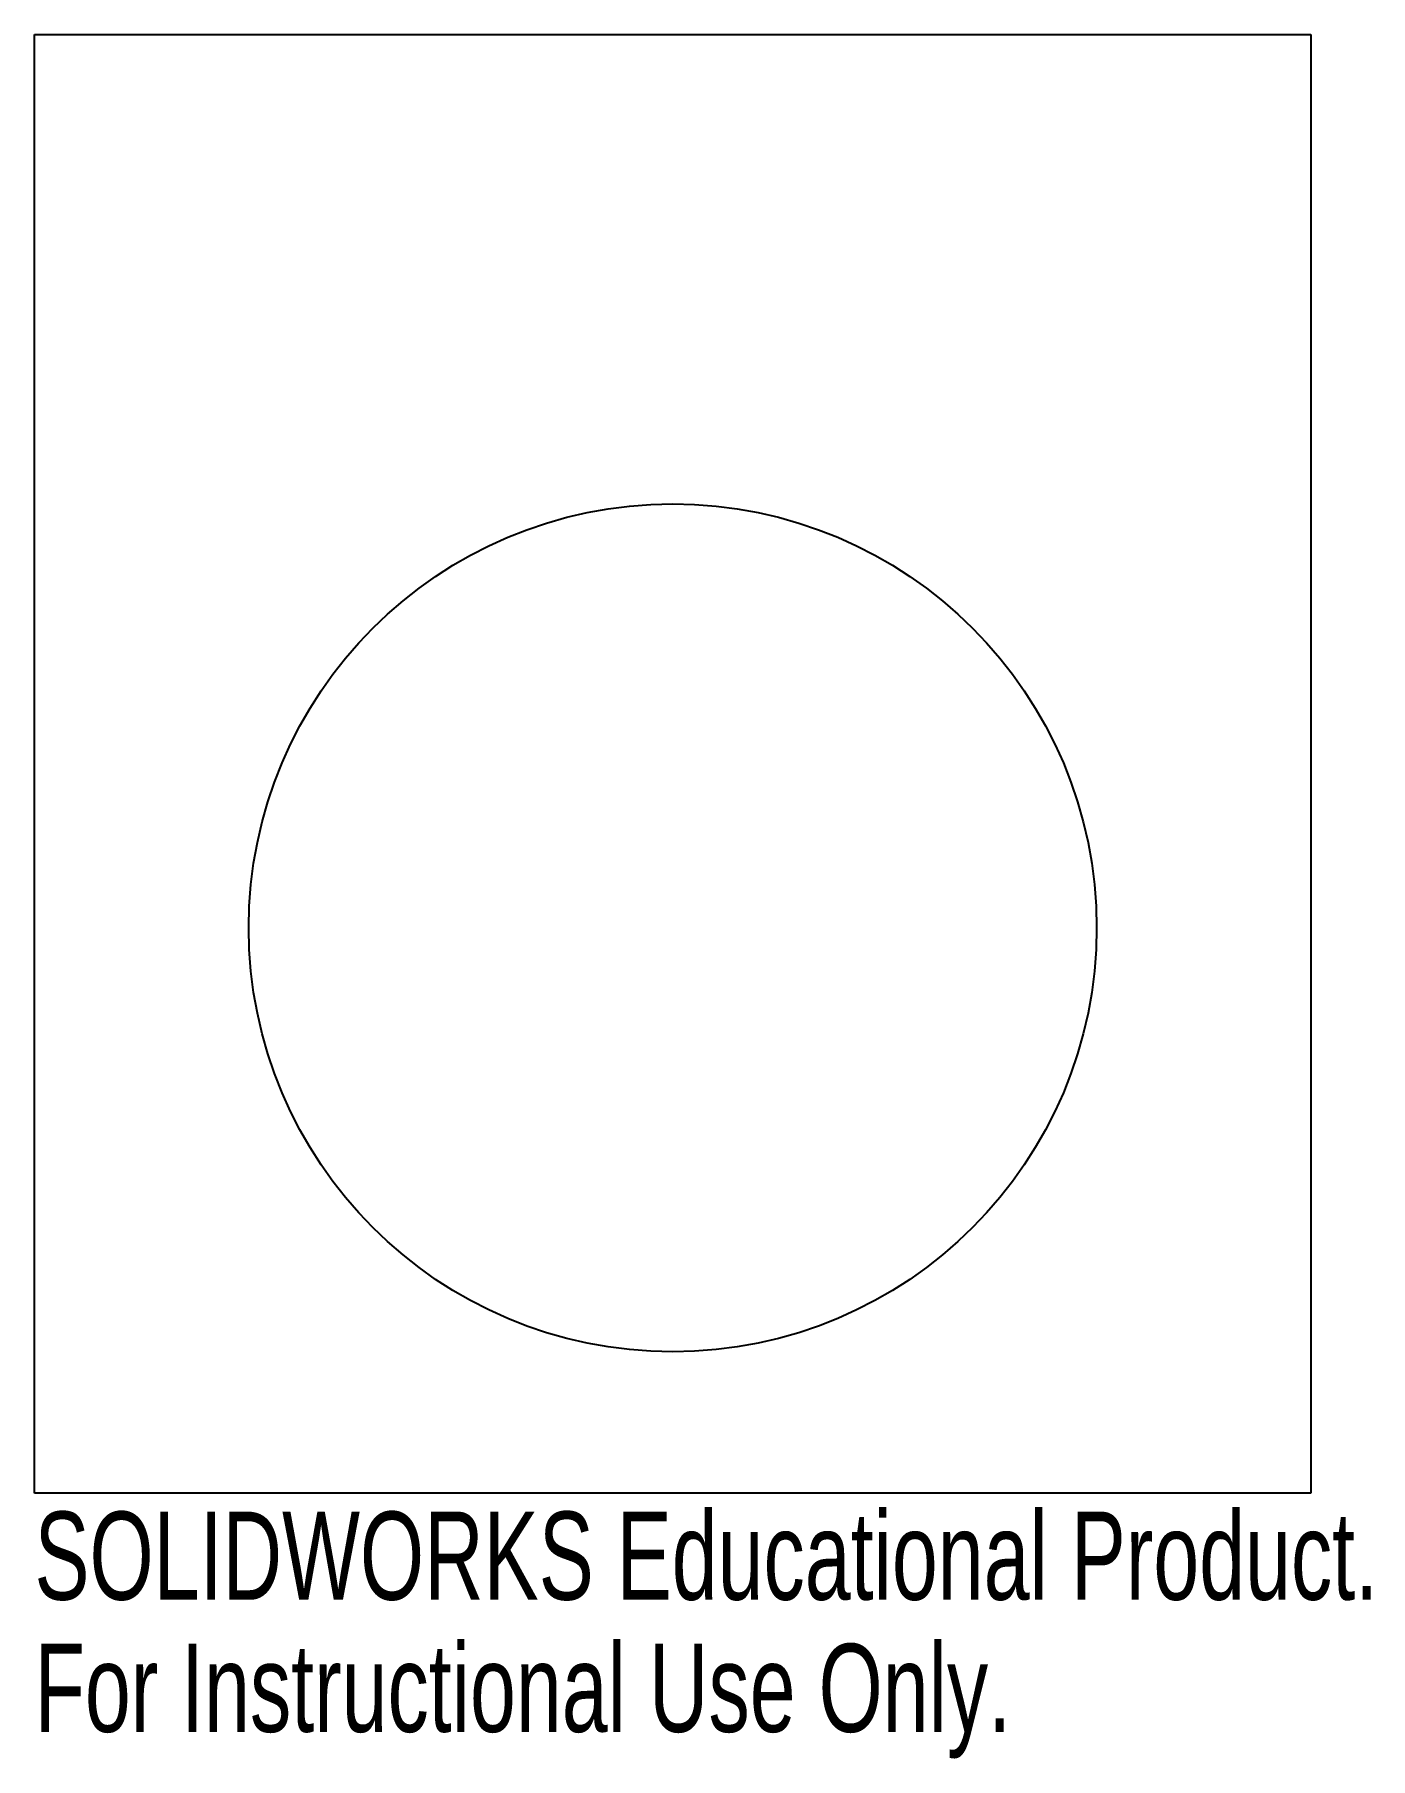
# Model space of a CAD drawing. Header units: millimetres. Extents: x 837.7 to 911, y -45.6 to 49.
import ezdxf

# ---------------------------------------------------------------- set-up
doc = ezdxf.new("R2010")
doc.units = ezdxf.units.MM
doc.styles.add('SLDTEXTSTYLE0', font='TXT', dxfattribs={"width": 0.7})

msp = doc.modelspace()

# ---------------------------------------------------------------- linework, layer by layer
at = {"color": 7, "linetype": 'Continuous', "lineweight": 25}
for p, q in [((837.701, 49), (907.701, 49)), ((837.701, -31), (837.701, 49)), ((907.701, 49), (907.701, -31)), ((907.701, -31), (837.701, -31))]:
    msp.add_line(p, q, dxfattribs=at)
msp.add_circle((872.701, 0), 23.25, dxfattribs=at)

# ---------------------------------------------------------------- texts
at = {"color": 7, "linetype": 'Continuous', "char_height": 4.83362, "attachment_point": 1, "style": 'SLDTEXTSTYLE0'}
for s, insert in [('SOLIDWORKS Educational Product.', (837.701, -32.02)), ('For Instructional Use Only.', (837.701, -39.27))]:
    msp.add_mtext(s, dxfattribs=dict(at, insert=insert))

doc.saveas('drawing.dxf')
